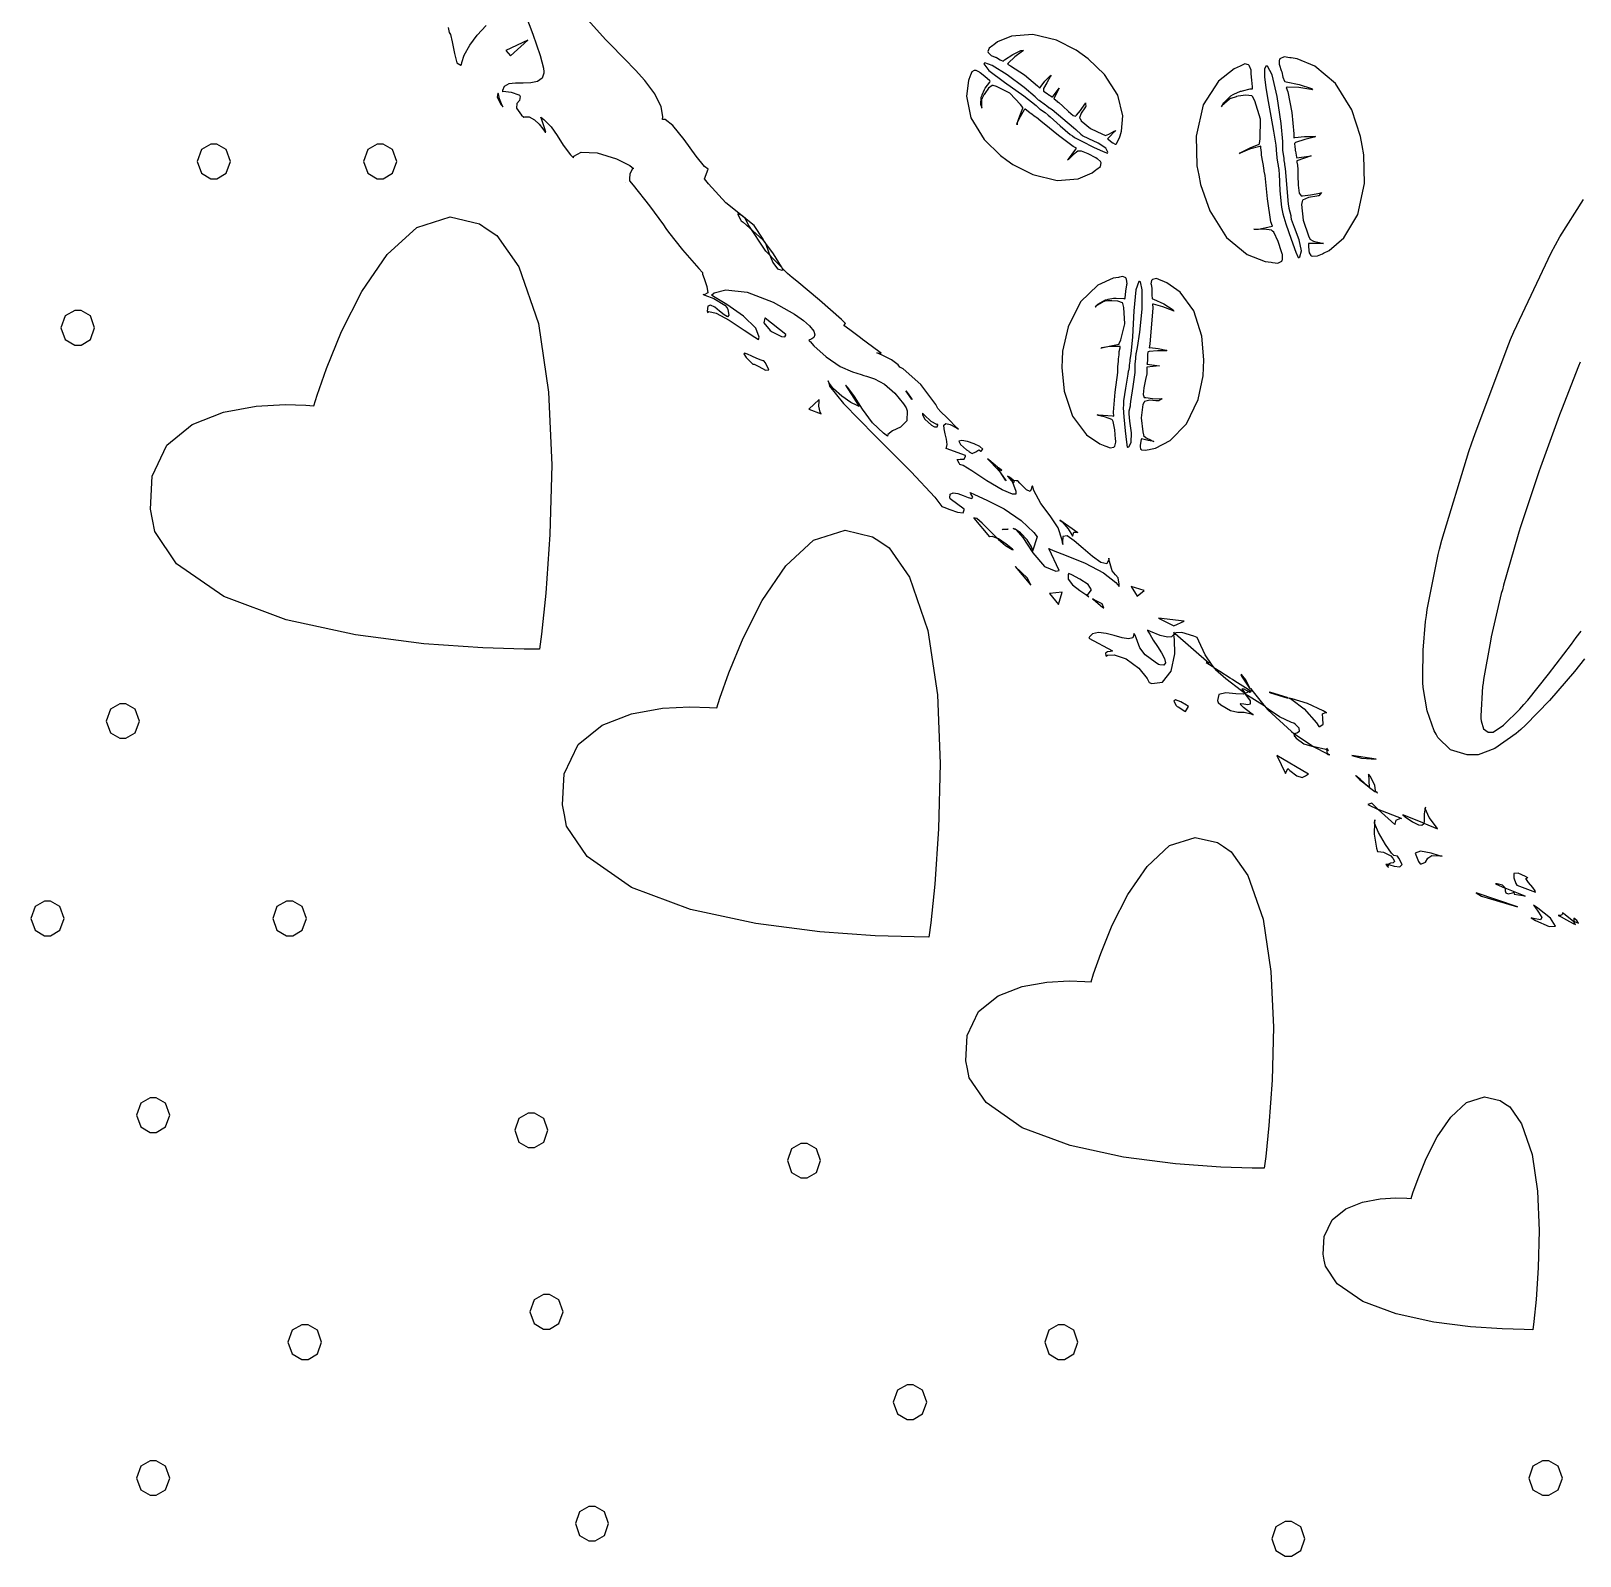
# Model space of a CAD drawing. Extents: x 85 to 277, y 22 to 328.
# Drawn here: x 96.8 to 176, y 127.9 to 205.8 of the extents above; entities that cross this region are included whole.
import ezdxf

# ---------------------------------------------------------------- set-up
doc = ezdxf.new("R2010")
doc.units = 0
doc.header["$MEASUREMENT"] = 0

msp = doc.modelspace()

# ---------------------------------------------------------------- linework, layer by layer
at = {"color": 32}
for points in [[(122.12, 206.682), (122.496, 205.687), (122.867, 204.588), (123.039, 203.951), (123.049, 203.765), (123.051, 203.684), (122.968, 203.436), (122.732, 203.263), (122.393, 203.196), (122.003, 203.188), (121.611, 203.186), (121.267, 203.145), (121.025, 203.013), (120.933, 202.81), (120.933, 202.741), (120.977, 202.769), (121.374, 202.719), (121.77, 202.583), (121.815, 202.565), (121.838, 202.507), (121.812, 202.291), (121.667, 202.134), (121.649, 201.91), (121.919, 201.542), (122.025, 201.436), (122.083, 201.464), (122.302, 201.458), (122.569, 201.312), (122.807, 201.081), (122.995, 200.841), (123.118, 200.677), (123.156, 200.667), (123.092, 200.895), (122.953, 201.301), (122.907, 201.436), (123.048, 201.327), (123.434, 200.943), (123.737, 200.502), (124.038, 200.008), (124.423, 199.508), (124.567, 199.355), (124.58, 199.445), (124.955, 199.66), (125.782, 199.62), (126.769, 199.315), (127.441, 198.978), (127.635, 198.826), (127.581, 198.808), (127.449, 198.548), (127.423, 198.281), (127.423, 198.191), (127.616, 197.962), (128.45, 196.908), (129.161, 195.942), (129.293, 195.756), (129.425, 195.571), (130.135, 194.655), (130.969, 193.703), (131.163, 193.499), (131.163, 193.421), (131.247, 193.189), (131.392, 192.789), (131.431, 192.462), (131.249, 192.36), (131.197, 192.37), (131.276, 192.336), (131.735, 192.168), (132.3, 191.823), (132.432, 191.699), (132.46, 191.609), (132.514, 191.327), (132.446, 191.234), (132.272, 191.331), (132.039, 191.524), (131.791, 191.724), (131.574, 191.838), (131.432, 191.779), (131.4, 191.532), (131.41, 191.452), (131.484, 191.5), (131.856, 191.417), (132.529, 191.057), (133.294, 190.551), (133.834, 190.188), (134.02, 190.077), (134.064, 190.19), (133.887, 190.653), (133.256, 191.272), (132.407, 191.859), (131.818, 192.217), (131.622, 192.334), (131.754, 192.461), (132.363, 192.619), (133.452, 192.49), (134.772, 191.983), (135.866, 191.372), (136.208, 191.135), (136.32, 191.05), (136.638, 190.767), (136.854, 190.497), (136.91, 190.308), (136.86, 190.183), (136.755, 190.105), (136.653, 190.053), (136.605, 190.016), (136.648, 189.978), (136.665, 189.971), (136.853, 189.76), (137.483, 189.181), (138.201, 188.698), (138.839, 188.419), (139.271, 188.284), (139.417, 188.243), (139.553, 188.204), (139.952, 188.068), (140.466, 187.798), (140.995, 187.335), (141.441, 186.781), (141.57, 186.583), (141.618, 186.429), (141.603, 185.912), (141.292, 185.597), (140.88, 185.414), (140.638, 185.219), (140.618, 185.138), (140.408, 185.284), (139.849, 185.819), (139.343, 186.509), (138.935, 187.168), (138.599, 187.621), (138.465, 187.748), (139.171, 186.655), (139.061, 186.695), (138.749, 186.859), (138.283, 187.176), (137.866, 187.559), (137.634, 187.851), (137.583, 187.96), (137.654, 187.687), (138.378, 186.804), (139.977, 185.16), (141.835, 183.312), (143.047, 182.011), (143.404, 181.54), (143.505, 181.504), (143.808, 181.384), (144.206, 181.245), (144.485, 181.218), (144.544, 181.362), (144.533, 181.398), (143.827, 181.927), (143.812, 181.984), (143.826, 182.168), (143.972, 182.241), (144.209, 182.2), (144.483, 182.101), (144.739, 182), (144.923, 181.953), (144.978, 182.017), (144.888, 182.193), (144.851, 182.246), (145.062, 182.15), (145.703, 181.868), (146.587, 181.42), (147.46, 180.822), (148.094, 180.216), (148.273, 179.987), (148.026, 179.247), (148.048, 179.287), (147.985, 179.484), (147.756, 179.842), (147.414, 180.195), (147.139, 180.382), (147.038, 180.41), (147.184, 180.367), (147.541, 179.955), (148.047, 179.177), (148.639, 178.477), (149.226, 178.227), (149.401, 178.259), (148.872, 179.388), (149.09, 179.29), (149.761, 179.03), (150.724, 178.643), (151.66, 178.143), (152.297, 177.647), (152.47, 177.447), (152.466, 177.559), (152.403, 177.892), (152.272, 178.038), (152.108, 178.252), (151.967, 178.732), (151.941, 178.894), (151.941, 178.824), (151.824, 178.612), (151.522, 178.682), (151.099, 178.985), (150.627, 179.393), (150.17, 179.783), (149.797, 180.031), (149.578, 180.012), (149.557, 179.699), (149.578, 179.6), (149.556, 179.816), (149.345, 180.451), (148.934, 181.06), (148.456, 181.689), (148.102, 182.361), (148.026, 182.598), (148, 182.561), (147.964, 182.419), (147.906, 182.298), (147.723, 182.39), (147.388, 182.728), (147.285, 182.845), (147.205, 182.845), (146.984, 182.871), (146.968, 182.879), (146.958, 182.889), (146.932, 182.936), (146.932, 182.951), (146.932, 182.933), (146.968, 182.893), (146.968, 182.879), (146.968, 182.879), (146.964, 182.846), (146.968, 182.845), (147.002, 182.775), (147.179, 182.324), (147.179, 182.174), (147.004, 182.174), (146.483, 182.382), (145.696, 182.855), (144.937, 183.366), (144.485, 183.64), (144.322, 183.691), (144.278, 183.745), (144.187, 183.938), (144.33, 183.961), (144.538, 183.965), (144.611, 184.11), (144.603, 184.15), (143.617, 184.503), (143.643, 184.547), (143.666, 184.715), (143.634, 184.981), (143.568, 185.259), (143.509, 185.513), (143.503, 185.703), (143.594, 185.789), (143.829, 185.73), (144.148, 185.557), (144.25, 185.491), (144.25, 185.491), (144.078, 185.651), (143.783, 185.95), (143.721, 186.02), (143.651, 186.082), (143.351, 186.378), (143.192, 186.549), (143.192, 186.549), (143.086, 186.753), (142.326, 187.767), (141.428, 188.569), (141.252, 188.666), (141.169, 188.777), (140.82, 189.034), (140.34, 189.283), (140.076, 189.4), (140.244, 189.382), (140.299, 189.371), (140.299, 189.371), (139.995, 189.592), (139.462, 189.989), (139.347, 190.077), (139.232, 190.165), (138.698, 190.562), (138.395, 190.783), (138.395, 190.783), (138.465, 190.889), (138.261, 191.101), (137.147, 192.083), (135.978, 193.05), (135.749, 193.252), (135.511, 193.456), (134.404, 194.584), (133.49, 195.96), (133.35, 196.285), (133.19, 196.401), (132.362, 197.066), (131.462, 198.033), (131.269, 198.297), (131.446, 198.79), (131.269, 198.928), (130.832, 199.456), (130.227, 200.299), (129.649, 201.023), (129.249, 201.33), (129.117, 201.33), (129.136, 201.483), (129.048, 201.962), (128.724, 202.632), (128.209, 203.32), (127.732, 203.845), (127.565, 204.012), (127.345, 204.25), (126.219, 205.397), (125.288, 206.437)], [(118.163, 206.026), (118.217, 205.776), (118.28, 205.671), (118.374, 205.293), (118.48, 204.695), (118.612, 204.224), (118.813, 204.1), (118.85, 204.118), (118.864, 204.242), (118.987, 204.605), (119.265, 205.124), (119.651, 205.641), (120.107, 206.128)]]:
    msp.add_lwpolyline(points, dxfattribs=at)
for points in [[(121.109, 204.858), (121.356, 204.575), (122.238, 205.387), (121.109, 204.858)], [(152.506, 200.484), (152.589, 200.722), (152.654, 201.502), (152.396, 202.566), (151.707, 203.63), (150.875, 204.428), (150.566, 204.647), (150.261, 204.862), (149.254, 205.375), (148.042, 205.675), (146.964, 205.585), (146.25, 205.289), (146.05, 205.14), (146.006, 205.106), (145.816, 204.973), (145.752, 204.798), (145.767, 204.752), (145.776, 204.735), (145.892, 204.621), (145.91, 204.611), (145.926, 204.603), (146.129, 204.515), (146.156, 204.505), (146.19, 204.488), (146.375, 204.365), (146.527, 204.312), (146.543, 204.329), (146.596, 204.365), (147.028, 204.647), (147.432, 204.858), (147.567, 204.858), (147.513, 204.823), (147.121, 204.532), (146.782, 204.206), (146.756, 204.152), (146.914, 204.074), (147.624, 203.603), (148.281, 203.042), (148.413, 202.917), (148.43, 202.962), (148.668, 203.28), (148.942, 203.562), (148.978, 203.589), (148.96, 203.545), (148.757, 203.2), (148.59, 202.909), (148.59, 202.811), (148.59, 202.767), (148.784, 202.653), (148.802, 202.635), (148.819, 202.619), (149.031, 202.476), (149.049, 202.458), (149.401, 202.917), (149.119, 202.388), (149.135, 202.38), (149.286, 202.257), (149.295, 202.248), (149.37, 202.195), (149.578, 202.009), (149.865, 201.732), (150.103, 201.529), (150.236, 201.493), (150.247, 201.506), (150.274, 201.542), (150.481, 201.79), (150.706, 202.107), (150.742, 202.178), (150.742, 202.125), (150.75, 201.983), (150.742, 201.965), (150.715, 201.913), (150.52, 201.652), (150.432, 201.41), (150.46, 201.366), (150.52, 201.261), (151.001, 200.864), (151.606, 200.572), (151.73, 200.518), (151.757, 200.51), (151.927, 200.568), (152.117, 200.678), (152.153, 200.695), (152.18, 200.704), (152.294, 200.767), (152.294, 200.767), (152.294, 200.767), (152.109, 200.582), (152.083, 200.554), (152.055, 200.528), (151.871, 200.342), (151.871, 200.342), (151.897, 200.316), (152.099, 200.141), (152.117, 200.131), (152.134, 200.123), (152.254, 200.061), (152.294, 200.061), (152.328, 200.079), (152.496, 200.431), (152.506, 200.484)], [(162.913, 194.487), (163.198, 194.63), (163.945, 195.278), (164.667, 196.471), (165.005, 198.049), (164.971, 199.514), (164.888, 199.989), (164.804, 200.455), (164.349, 201.816), (163.521, 203.17), (162.467, 204.053), (161.565, 204.425), (161.255, 204.471), (161.193, 204.48), (160.901, 204.523), (160.678, 204.421), (160.654, 204.365), (160.645, 204.338), (160.645, 204.136), (160.654, 204.118), (160.663, 204.1), (160.751, 203.835), (160.76, 203.799), (160.777, 203.755), (160.835, 203.483), (160.909, 203.28), (160.937, 203.27), (161.007, 203.254), (161.655, 203.113), (162.286, 202.901), (162.348, 202.847), (162.268, 202.857), (161.651, 202.955), (161.069, 202.981), (161.007, 202.953), (161.078, 202.742), (161.294, 201.679), (161.386, 200.598), (161.396, 200.378), (161.448, 200.396), (161.943, 200.454), (162.436, 200.458), (162.49, 200.448), (162.436, 200.422), (161.947, 200.299), (161.476, 200.139), (161.432, 200.095), (161.422, 200.087), (161.434, 199.946), (161.466, 199.794), (161.466, 199.742), (161.475, 199.708), (161.527, 199.391), (161.536, 199.355), (162.278, 199.46), (161.536, 199.213), (161.536, 199.143), (161.572, 198.985), (161.572, 198.931), (161.587, 198.816), (161.6, 198.466), (161.611, 197.962), (161.656, 197.563), (161.758, 197.412), (161.785, 197.415), (161.837, 197.425), (162.242, 197.463), (162.719, 197.557), (162.807, 197.592), (162.797, 197.583), (162.672, 197.415), (162.631, 197.415), (162.559, 197.397), (162.144, 197.341), (161.835, 197.195), (161.819, 197.133), (161.783, 196.984), (161.867, 196.18), (162.145, 195.377), (162.208, 195.227), (162.216, 195.2), (162.404, 195.109), (162.683, 195.034), (162.737, 195.016), (162.771, 195.007), (162.913, 194.98), (162.913, 194.98), (162.913, 194.98), (162.621, 194.98), (162.524, 194.98), (162.427, 194.98), (162.137, 194.98), (162.137, 194.98), (162.137, 194.875), (162.162, 194.584), (162.172, 194.557), (162.172, 194.505), (162.26, 194.363), (162.278, 194.345), (162.338, 194.328), (162.607, 194.35), (162.859, 194.461), (162.913, 194.487)], [(151.271, 198.754), (151.316, 198.79), (151.5, 198.923), (151.539, 199.102), (151.518, 199.143), (151.509, 199.171), (151.358, 199.311), (151.342, 199.319), (151.262, 199.355), (150.869, 199.567), (150.534, 199.708), (150.424, 199.708), (150.348, 199.708), (150.124, 199.532), (149.877, 199.285), (149.824, 199.249), (149.868, 199.293), (150.239, 199.805), (150.283, 199.849), (150.115, 199.937), (149.357, 200.498), (148.634, 201.109), (148.483, 201.224), (148.457, 201.242), (148.229, 201.42), (148.203, 201.436), (148.175, 201.454), (147.946, 201.631), (147.92, 201.648), (147.893, 201.666), (147.664, 201.843), (147.638, 201.859), (147.61, 201.825), (147.403, 201.454), (147.249, 201.15), (147.249, 201.047), (147.239, 201.091), (147.389, 201.516), (147.54, 201.903), (147.531, 201.929), (147.425, 202.089), (146.878, 202.667), (146.19, 203.015), (146.014, 203.06), (145.978, 203.069), (145.785, 202.923), (145.591, 202.654), (145.557, 202.601), (145.547, 202.584), (145.459, 202.406), (145.451, 202.388), (145.433, 202.354), (145.433, 201.939), (145.451, 201.895), (145.451, 201.895), (145.397, 202.085), (145.415, 202.468), (145.451, 202.565), (145.459, 202.592), (145.573, 202.857), (145.591, 202.883), (145.617, 202.919), (145.846, 203.236), (145.874, 203.27), (145.846, 203.298), (145.595, 203.514), (145.361, 203.713), (145.344, 203.729), (145.326, 203.747), (145.154, 203.835), (145.098, 203.835), (145.057, 203.835), (144.934, 203.761), (144.867, 203.597), (144.851, 203.553), (144.753, 203.314), (144.657, 202.519), (144.885, 201.415), (145.565, 200.305), (146.404, 199.476), (146.72, 199.249), (147.028, 199.03), (148.057, 198.504), (149.287, 198.196), (150.372, 198.291), (151.077, 198.6), (151.271, 198.754)], [(150.247, 200.801), (150.133, 200.889), (149.031, 201.816), (148.908, 201.895), (148.89, 201.905), (148.748, 202.019), (148.732, 202.035), (148.696, 202.063), (148.369, 202.292), (148.343, 202.318), (148.168, 202.486), (147.61, 202.953), (146.738, 203.611), (145.971, 204.09), (145.595, 204.228), (145.557, 204.188), (145.539, 204.167), (145.799, 203.835), (146.6, 203.236), (147.593, 202.531), (148.226, 202.046), (148.413, 201.859), (148.43, 201.843), (148.642, 201.693), (148.66, 201.683), (148.678, 201.675), (148.827, 201.552), (148.836, 201.542), (148.942, 201.464), (149.441, 201.001), (149.957, 200.556), (150.071, 200.484), (150.187, 200.41), (150.555, 200.207), (151.142, 199.911), (151.643, 199.68), (151.861, 199.594), (151.871, 199.602), (151.889, 199.65), (151.775, 199.861), (151.394, 200.105), (150.908, 200.337), (150.591, 200.491), (150.496, 200.554), (150.486, 200.582), (150.274, 200.784), (150.247, 200.801)], [(160.231, 194.028), (160.292, 194.02), (160.566, 193.976), (160.773, 194.08), (160.796, 194.134), (160.805, 194.161), (160.805, 194.425), (160.796, 194.451), (160.752, 194.549), (160.588, 195.088), (160.372, 195.555), (160.302, 195.615), (160.257, 195.659), (159.879, 195.709), (159.428, 195.705), (159.349, 195.721), (159.586, 195.721), (160.222, 195.854), (160.302, 195.862), (160.222, 196.092), (160.037, 197.274), (159.923, 198.456), (159.879, 198.684), (159.869, 198.72), (159.816, 199.073), (159.808, 199.107), (159.799, 199.143), (159.746, 199.497), (159.738, 199.532), (159.738, 199.638), (159.702, 199.876), (159.702, 199.955), (159.649, 199.946), (159.129, 199.8), (158.644, 199.602), (158.61, 199.566), (158.644, 199.62), (159.159, 199.871), (159.622, 200.069), (159.632, 200.095), (159.676, 200.334), (159.693, 201.336), (159.393, 202.283), (159.279, 202.494), (159.252, 202.53), (158.939, 202.575), (158.538, 202.512), (158.467, 202.494), (158.44, 202.486), (158.177, 202.398), (158.151, 202.388), (158.107, 202.362), (157.718, 202.019), (157.692, 201.965), (157.692, 201.965), (157.818, 202.178), (158.175, 202.53), (158.291, 202.601), (158.317, 202.619), (158.67, 202.769), (158.714, 202.777), (158.767, 202.787), (159.151, 202.883), (159.279, 202.883), (159.279, 202.998), (159.243, 203.338), (159.209, 203.659), (159.209, 203.765), (159.209, 203.845), (159.119, 204.056), (159.103, 204.082), (159.071, 204.122), (158.887, 204.17), (158.688, 204.074), (158.644, 204.046), (158.341, 203.918), (157.539, 203.285), (156.764, 202.081), (156.4, 200.466), (156.438, 198.961), (156.527, 198.473), (156.617, 198.007), (157.091, 196.649), (157.942, 195.298), (159.012, 194.426), (159.919, 194.068), (160.231, 194.028)], [(161.149, 196.814), (161.122, 196.99), (160.971, 198.818), (160.937, 199.003), (160.937, 199.073), (160.903, 199.231), (160.903, 199.283), (160.893, 199.337), (160.831, 199.748), (160.831, 199.885), (160.823, 200.194), (160.739, 201.12), (160.54, 202.494), (160.275, 203.605), (160.045, 204.052), (159.985, 204.046), (159.956, 204.045), (159.884, 203.896), (159.883, 203.509), (159.956, 202.94), (160.077, 202.248), (160.219, 201.49), (160.355, 200.723), (160.463, 200.004), (160.51, 199.544), (160.514, 199.39), (160.522, 199.355), (160.575, 199.038), (160.584, 199.003), (160.584, 198.932), (160.62, 198.774), (160.62, 198.72), (160.646, 198.544), (160.681, 197.684), (160.752, 196.842), (160.796, 196.674), (160.828, 196.5), (160.977, 195.986), (161.246, 195.197), (161.499, 194.546), (161.607, 194.274), (161.642, 194.274), (161.703, 194.303), (161.79, 194.605), (161.659, 195.17), (161.423, 195.808), (161.279, 196.217), (161.255, 196.357), (161.246, 196.392), (161.157, 196.77), (161.149, 196.814)], [(120.967, 201.965), (120.923, 202.045), (120.79, 202.384), (120.729, 202.636), (120.72, 202.671), (120.693, 202.654), (120.671, 202.464), (120.879, 202.08), (120.967, 201.965)], [(127.212, 198.121), (127.212, 198.121), (127.212, 198.121), (127.212, 198.121), (127.212, 198.121), (127.212, 198.121), (127.212, 198.121)], [(132.961, 196.497), (132.97, 196.471), (133.12, 196.18), (133.138, 196.144), (133.234, 196.066), (134.24, 195.166), (134.338, 195.05), (134.267, 195.2), (133.808, 195.907), (133.138, 196.437), (132.961, 196.497)], [(122.837, 174.236), (122.837, 174.236), (122.039, 174.24), (119.928, 174.307), (116.918, 174.522), (113.43, 174.974), (109.882, 175.748), (106.689, 176.93), (104.271, 178.609), (103.16, 180.268), (103.047, 180.869), (102.945, 181.408), (103.026, 183.094), (103.785, 184.681), (105.084, 185.735), (106.684, 186.359), (108.344, 186.662), (109.827, 186.747), (110.892, 186.723), (111.301, 186.69), (111.301, 186.69), (111.301, 186.69), (111.465, 187.223), (111.945, 188.598), (112.717, 190.478), (113.757, 192.528), (115.044, 194.415), (116.555, 195.799), (118.266, 196.347), (119.759, 195.989), (120.157, 195.721), (120.657, 195.387), (121.77, 193.796), (122.776, 190.891), (123.299, 187.388), (123.454, 183.669), (123.365, 180.114), (123.151, 177.103), (122.935, 175.016), (122.837, 174.236), (122.837, 174.236)], [(135.29, 193.639), (135.202, 193.799), (134.787, 194.456), (134.408, 194.99), (134.338, 195.086), (134.395, 194.941), (134.556, 194.499), (134.76, 194.006), (134.991, 193.693), (135.225, 193.62), (135.29, 193.639)], [(151.73, 184.643), (151.783, 184.627), (152.003, 184.535), (152.193, 184.572), (152.224, 184.609), (152.24, 184.627), (152.294, 184.825), (152.294, 184.892), (152.276, 184.98), (152.244, 185.461), (152.162, 185.888), (152.117, 185.95), (152.082, 185.994), (151.769, 186.104), (151.402, 186.196), (151.342, 186.231), (151.412, 186.223), (152.117, 186.17), (152.188, 186.16), (152.17, 186.364), (152.254, 187.379), (152.39, 188.393), (152.4, 188.596), (152.4, 188.693), (152.426, 188.948), (152.436, 188.983), (152.436, 189.081), (152.47, 189.3), (152.47, 189.371), (152.47, 189.46), (152.506, 189.658), (152.506, 189.724), (152.378, 189.724), (151.997, 189.712), (151.553, 189.646), (151.518, 189.618), (151.553, 189.654), (152.033, 189.755), (152.461, 189.839), (152.47, 189.865), (152.549, 190.051), (152.757, 190.876), (152.699, 191.718), (152.647, 191.911), (152.637, 191.947), (152.39, 192.035), (152.08, 192.052), (151.977, 192.052), (151.905, 192.052), (151.721, 192.027), (151.694, 192.017), (151.65, 192.009), (151.262, 191.779), (151.235, 191.735), (151.235, 191.735), (151.38, 191.89), (151.755, 192.097), (151.871, 192.123), (151.897, 192.133), (152.169, 192.194), (152.26, 192.194), (152.304, 192.185), (152.709, 192.168), (152.753, 192.158), (152.761, 192.194), (152.805, 192.542), (152.849, 192.873), (152.859, 192.899), (152.867, 192.927), (152.84, 193.164), (152.823, 193.182), (152.798, 193.222), (152.655, 193.296), (152.48, 193.262), (152.436, 193.252), (152.159, 193.208), (151.368, 192.845), (150.486, 192.001), (149.855, 190.731), (149.571, 189.476), (149.542, 189.053), (149.524, 188.652), (149.645, 187.436), (150.079, 186.148), (150.792, 185.21), (151.477, 184.734), (151.73, 184.643)], [(153.035, 186.76), (153.052, 186.91), (153.184, 187.67), (153.282, 188.39), (153.282, 188.63), (153.282, 188.692), (153.282, 188.831), (153.282, 188.877), (153.29, 188.921), (153.334, 189.362), (153.352, 189.406), (153.406, 189.666), (153.522, 190.456), (153.633, 191.634), (153.64, 192.607), (153.551, 193.027), (153.494, 193.04), (153.469, 193.045), (153.307, 192.621), (153.22, 191.536), (153.145, 190.208), (153.063, 189.335), (152.999, 189.053), (152.999, 188.965), (152.965, 188.766), (152.965, 188.7), (152.965, 188.64), (152.937, 188.472), (152.929, 188.454), (152.911, 188.305), (152.779, 187.59), (152.683, 186.942), (152.683, 186.726), (152.674, 186.575), (152.695, 186.122), (152.761, 185.412), (152.84, 184.821), (152.879, 184.573), (152.893, 184.573), (152.949, 184.583), (153.084, 184.81), (153.088, 185.306), (153.013, 185.893), (152.965, 186.279), (152.965, 186.407), (152.981, 186.425), (153.035, 186.677), (153.035, 186.76)], [(154.058, 184.467), (154.322, 184.526), (155.072, 184.915), (155.906, 185.769), (156.493, 187.012), (156.749, 188.224), (156.774, 188.63), (156.797, 189.032), (156.691, 190.248), (156.271, 191.542), (155.572, 192.491), (154.904, 192.979), (154.657, 193.076), (154.603, 193.094), (154.366, 193.186), (154.16, 193.151), (154.128, 193.11), (154.118, 193.094), (154.084, 192.917), (154.094, 192.899), (154.094, 192.899), (154.128, 192.688), (154.128, 192.617), (154.136, 192.582), (154.132, 192.348), (154.146, 192.168), (154.164, 192.158), (154.225, 192.132), (154.737, 191.895), (155.214, 191.584), (155.258, 191.522), (155.186, 191.55), (154.697, 191.753), (154.225, 191.885), (154.164, 191.875), (154.18, 191.691), (154.022, 189.84), (153.988, 189.654), (154.032, 189.664), (154.459, 189.622), (154.869, 189.53), (154.905, 189.512), (154.861, 189.504), (154.428, 189.504), (153.996, 189.469), (153.952, 189.442), (153.934, 189.434), (153.907, 189.309), (153.917, 189.171), (153.917, 189.125), (153.917, 189.046), (153.89, 188.834), (153.881, 188.806), (154.517, 188.736), (153.881, 188.666), (153.881, 188.605), (153.881, 188.466), (153.881, 188.419), (153.873, 188.321), (153.815, 188.028), (153.723, 187.608), (153.683, 187.269), (153.746, 187.117), (153.775, 187.113), (153.819, 187.105), (154.162, 187.052), (154.577, 187.034), (154.657, 187.042), (154.639, 187.034), (154.495, 186.936), (154.446, 186.936), (154.342, 186.936), (154.027, 186.968), (153.757, 186.91), (153.741, 186.866), (153.679, 186.752), (153.591, 186.078), (153.677, 185.35), (153.705, 185.208), (153.705, 185.17), (153.846, 185.054), (154.058, 184.944), (154.094, 184.926), (154.12, 184.918), (154.234, 184.856), (154.234, 184.856), (154.234, 184.856), (153.961, 184.918), (153.917, 184.926), (153.881, 184.936), (153.599, 184.996), (153.599, 184.996), (153.589, 184.962), (153.537, 184.671), (153.529, 184.643), (153.529, 184.599), (153.555, 184.477), (153.565, 184.467), (153.599, 184.441), (153.784, 184.416), (154.004, 184.459), (154.058, 184.467)], [(135.431, 190.324), (134.372, 191.17), (134.345, 191.167), (134.297, 190.924), (134.619, 190.544), (134.725, 190.464), (134.787, 190.438), (134.969, 190.344), (135.196, 190.235), (135.365, 190.208), (135.431, 190.295), (135.431, 190.324)], [(134.302, 188.983), (134.268, 188.979), (134.156, 189.016), (133.936, 189.11), (133.689, 189.229), (133.464, 189.333), (133.309, 189.381), (133.27, 189.335), (133.397, 189.158), (133.651, 188.892), (133.739, 188.806), (133.812, 188.806), (134.035, 188.691), (134.39, 188.511), (134.561, 188.524), (134.378, 188.878), (134.302, 188.983)], [(137.231, 186.267), (137.186, 186.355), (137.111, 186.665), (137.124, 186.922), (137.124, 187.008), (136.595, 186.513), (137.231, 186.267)], [(141.887, 187.008), (141.853, 187.008), (141.793, 187.103), (141.614, 187.386), (141.564, 187.457), (141.668, 187.306), (141.83, 187.081), (141.887, 187.008)], [(142.981, 185.631), (143.018, 185.618), (143.152, 185.619), (143.192, 185.709), (143.192, 185.738), (143.148, 185.729), (142.857, 185.888), (142.495, 186.224), (142.416, 186.303), (142.416, 186.23), (142.526, 186.008), (142.865, 185.703), (142.981, 185.631)], [(144.779, 184.362), (144.797, 184.325), (144.942, 184.253), (145.132, 184.336), (145.295, 184.433), (145.378, 184.383), (145.38, 184.362), (145.411, 184.37), (145.486, 184.462), (145.346, 184.6), (145.054, 184.747), (144.709, 184.865), (144.411, 184.92), (144.259, 184.879), (144.348, 184.704), (144.666, 184.441), (144.779, 184.362)], [(145.733, 183.974), (145.785, 183.93), (146.252, 183.428), (146.297, 183.374), (146.287, 183.402), (146.262, 183.515), (146.262, 183.515), (146.235, 183.542), (145.794, 183.921), (145.733, 183.974)], [(146.262, 183.515), (146.309, 183.48), (146.455, 183.381), (146.459, 183.396), (146.366, 183.471), (146.287, 183.515), (146.262, 183.515)], [(146.685, 182.845), (146.658, 182.889), (146.341, 183.356), (146.297, 183.408), (146.313, 183.382), (146.631, 182.917), (146.685, 182.845)], [(146.756, 183.092), (146.782, 183.057), (147.02, 182.766), (147.038, 182.739), (147.059, 182.745), (147.107, 182.837), (146.848, 183.038), (146.756, 183.092)], [(145.028, 180.939), (145.838, 179.987), (145.846, 180.005), (145.978, 180.019), (146.182, 179.944), (146.226, 179.917), (146.12, 180.016), (145.814, 180.324), (145.453, 180.692), (145.179, 180.929), (145.036, 180.954), (145.028, 180.939)], [(150.354, 180.199), (149.437, 180.835), (149.542, 180.756), (149.859, 180.402), (150.035, 180.085), (150.071, 180.023), (150.089, 180.05), (150.145, 180.231), (150.319, 180.228), (150.354, 180.199)], [(142.735, 159.526), (142.735, 159.526), (141.984, 159.529), (139.996, 159.589), (137.166, 159.79), (133.883, 160.215), (130.543, 160.943), (127.539, 162.056), (125.262, 163.639), (124.215, 165.203), (124.108, 165.77), (124.011, 166.278), (124.087, 167.87), (124.803, 169.364), (126.031, 170.353), (127.542, 170.939), (129.11, 171.22), (130.511, 171.297), (131.517, 171.269), (131.903, 171.238), (131.903, 171.238), (131.903, 171.238), (132.057, 171.739), (132.509, 173.033), (133.234, 174.803), (134.214, 176.734), (135.424, 178.508), (136.843, 179.81), (138.453, 180.327), (139.855, 179.991), (140.229, 179.74), (140.699, 179.426), (141.744, 177.931), (142.689, 175.198), (143.176, 171.903), (143.32, 168.403), (143.233, 165.057), (143.032, 162.224), (142.827, 160.26), (142.735, 159.526), (142.735, 159.526)], [(146.226, 179.917), (146.297, 179.846), (146.658, 179.538), (146.984, 179.335), (147.038, 179.317), (147.002, 179.353), (146.684, 179.618), (146.297, 179.882), (146.226, 179.917)], [(146.792, 180.376), (146.764, 180.385), (146.499, 180.358), (146.473, 180.34), (146.499, 180.358), (146.764, 180.385), (146.792, 180.376)], [(147.954, 177.517), (147.778, 177.87), (147.144, 178.47), (147.954, 177.517)], [(149.895, 178.117), (149.859, 178.058), (149.86, 177.817), (150.075, 177.531), (150.455, 177.24), (150.804, 177.001), (150.919, 176.918), (150.909, 176.928), (150.821, 177.016), (150.813, 177.024), (150.884, 177.06), (151.045, 177.275), (150.883, 177.545), (150.454, 177.828), (150.035, 178.048), (149.895, 178.117)], [(153.388, 176.954), (153.741, 177.235), (153.07, 177.447), (153.388, 176.954)], [(149.365, 176.529), (149.542, 177.165), (148.908, 177.094), (149.365, 176.529)], [(151.095, 176.812), (151.147, 176.778), (151.614, 176.397), (151.658, 176.353), (151.67, 176.361), (151.588, 176.557), (151.183, 176.76), (151.095, 176.812)], [(155.258, 175.437), (155.787, 175.683), (154.481, 175.824), (155.258, 175.437)], [(151.801, 173.883), (151.871, 173.942), (152.215, 173.953), (152.827, 173.743), (153.472, 173.27), (153.894, 172.743), (153.988, 172.544), (154.132, 172.484), (154.676, 172.552), (155.112, 173.113), (155.302, 173.998), (155.297, 174.738), (155.258, 174.978), (155.23, 174.952), (155.137, 174.883), (154.93, 174.851), (154.553, 174.943), (154.071, 175.147), (153.917, 175.224), (153.934, 175.168), (154.022, 175.004), (154.202, 174.712), (154.418, 174.383), (154.621, 174.052), (154.773, 173.76), (154.828, 173.539), (154.745, 173.427), (154.543, 173.441), (154.481, 173.46), (154.3, 173.574), (153.79, 173.958), (153.515, 174.308), (153.405, 174.632), (153.272, 174.953), (153.212, 175.048), (153.217, 174.997), (153.155, 174.832), (152.937, 174.777), (152.607, 174.832), (152.21, 174.939), (151.795, 175.044), (151.41, 175.093), (151.102, 175.031), (150.939, 174.868), (150.919, 174.801), (152.117, 174.166), (152.112, 174.149), (152.023, 174.122), (151.865, 174.105), (151.755, 174.048), (151.777, 173.918), (151.801, 173.883)], [(155.258, 175.118), (155.258, 175.118), (155.258, 175.014), (155.258, 174.978), (155.266, 174.987), (155.312, 175.014), (155.328, 175.014), (155.258, 175.118)], [(156.916, 173.567), (157.303, 173.32), (157.215, 173.418), (156.866, 173.947), (156.536, 174.653), (156.457, 174.837), (156.271, 174.917), (155.667, 175.102), (155.363, 175.076), (155.328, 175.048), (157.056, 173.531), (156.916, 173.567)], [(158.926, 171.979), (158.806, 171.952), (158.422, 171.968), (157.916, 172.015), (157.561, 171.931), (157.492, 171.614), (157.515, 171.52), (157.663, 171.406), (158.148, 171.114), (158.534, 171.019), (158.859, 171.015), (159.208, 170.933), (159.315, 170.885), (159.19, 170.976), (158.824, 171.256), (158.642, 171.428), (158.68, 171.469), (158.842, 171.442), (159.039, 171.412), (159.18, 171.442), (159.173, 171.597), (158.994, 171.863), (158.926, 171.943), (159.023, 171.891), (159.869, 171.363), (159.949, 171.31), (159.879, 171.38), (159.261, 172.147), (159.209, 172.226), (159.209, 172.209), (159.234, 172.165), (159.243, 172.156), (159.247, 172.143), (159.209, 172.085), (159.209, 172.085), (159.209, 172.085), (159.173, 172.111), (159.173, 172.12), (159.145, 172.093), (158.943, 171.989), (158.926, 171.979), (158.878, 172.036), (158.75, 172.213), (158.794, 172.24), (158.955, 172.153), (159.092, 172.073), (159.139, 172.049), (159.155, 172.049), (159.195, 172.085), (159.209, 172.085), (159.209, 172.085), (158.917, 172.267), (158.379, 172.606), (158.257, 172.685), (158.141, 172.765), (157.608, 173.104), (157.303, 173.284), (157.303, 173.284), (157.382, 173.206), (157.916, 172.738), (158.714, 172.129), (158.926, 171.979)], [(158.68, 172.931), (158.714, 172.871), (159.129, 172.253), (159.173, 172.192), (159.145, 172.262), (158.939, 172.68), (158.714, 172.941), (158.68, 172.931)], [(160.125, 172.049), (160.196, 172.015), (161.025, 171.76), (161.113, 171.733), (161.042, 171.768), (160.222, 172.033), (160.125, 172.049)], [(155.435, 171.31), (155.479, 171.301), (155.822, 171.071), (155.858, 171.061), (155.998, 171.31), (155.908, 171.376), (155.622, 171.548), (155.345, 171.654), (155.254, 171.588), (155.381, 171.371), (155.435, 171.31)], [(161.396, 170.462), (161.264, 170.498), (160.659, 170.79), (160.072, 171.185), (159.949, 171.274), (160.063, 171.151), (161.272, 170.031), (161.396, 169.933), (161.434, 169.941), (161.549, 169.972), (161.673, 170.053), (161.658, 170.207), (161.467, 170.408), (161.396, 170.462)], [(162.667, 170.285), (162.722, 170.285), (162.889, 170.416), (162.872, 170.692), (162.848, 170.942), (163.008, 171.003), (163.054, 170.991), (162.894, 171.097), (162.088, 171.468), (161.298, 171.698), (161.149, 171.733), (161.282, 171.672), (161.919, 171.195), (162.542, 170.472), (162.667, 170.285)], [(161.432, 169.792), (161.51, 169.696), (161.907, 169.409), (162.304, 169.281), (162.384, 169.263), (162.304, 169.307), (161.484, 169.872), (161.396, 169.933), (161.389, 169.93), (161.41, 169.803), (161.432, 169.792)], [(162.137, 167.852), (160.514, 168.804), (160.973, 167.886), (161.079, 168.135), (161.188, 168.035), (161.55, 167.768), (161.819, 167.689), (161.98, 167.762), (162.094, 167.841), (162.137, 167.852)], [(163.09, 169.087), (163.027, 169.114), (162.436, 169.255), (162.384, 169.263), (162.445, 169.229), (163.07, 168.902), (163.124, 168.874), (163.114, 168.892), (163.09, 169.038), (163.09, 169.087)], [(163.09, 169.087), (163.106, 169.087), (163.15, 169.061), (163.16, 169.051), (163.146, 169.084), (163.084, 169.175), (163.082, 169.107), (163.09, 169.087)], [(163.23, 168.84), (163.202, 168.84), (163.143, 168.874), (163.124, 168.874), (163.132, 168.858), (163.227, 168.835), (163.23, 168.84)], [(164.853, 168.664), (165.593, 168.628), (164.358, 168.804), (164.853, 168.664)], [(165.24, 167.181), (165.152, 167.261), (164.794, 167.575), (164.561, 167.764), (164.535, 167.782), (164.553, 167.764), (164.755, 167.587), (165.135, 167.269), (165.24, 167.181)], [(165.559, 166.934), (165.559, 167.019), (165.527, 167.275), (165.302, 167.738), (165.206, 167.852), (165.24, 167.181), (165.267, 167.173), (165.531, 166.962), (165.559, 166.934)], [(165.17, 166.299), (165.699, 166.052), (165.383, 166.371), (165.17, 166.299)], [(165.665, 166.9), (165.655, 166.909), (165.593, 166.955), (165.593, 166.97), (165.593, 166.953), (165.655, 166.896), (165.665, 166.9)], [(165.665, 163.901), (165.709, 163.893), (165.972, 163.861), (166.343, 163.671), (166.441, 163.583), (166.471, 163.54), (166.536, 163.39), (166.467, 163.328), (166.33, 163.306), (166.238, 163.255), (166.229, 163.23), (166.302, 163.215), (166.523, 163.153), (166.816, 163.111), (166.927, 163.236), (166.761, 163.559), (166.688, 163.653), (166.511, 163.689), (166.391, 163.823), (166.078, 164.264), (165.725, 164.871), (165.518, 165.347), (165.523, 165.523), (165.523, 165.523), (165.513, 165.401), (165.501, 164.793), (165.611, 164.078), (165.665, 163.901)], [(165.699, 166.052), (166.547, 165.276), (166.563, 165.304), (166.617, 165.503), (166.836, 165.607), (166.9, 165.593), (165.699, 166.052)], [(168.028, 165.347), (166.97, 165.77), (167.086, 165.676), (167.452, 165.412), (167.764, 165.255), (167.942, 165.25), (168.017, 165.319), (168.028, 165.347)], [(168.135, 166.158), (168.099, 166.132), (168.055, 165.806), (168.045, 165.409), (168.028, 165.347), (168.734, 165.064), (168.68, 165.144), (168.313, 165.639), (168.107, 166.098), (168.135, 166.158)], [(159.879, 147.708), (159.879, 147.708), (159.268, 147.711), (157.652, 147.763), (155.347, 147.93), (152.677, 148.277), (149.958, 148.871), (147.511, 149.777), (145.655, 151.062), (144.799, 152.33), (144.709, 152.789), (144.632, 153.203), (144.697, 154.5), (145.278, 155.715), (146.273, 156.52), (147.496, 156.996), (148.765, 157.223), (149.899, 157.284), (150.712, 157.259), (151.025, 157.233), (151.025, 157.233), (151.025, 157.233), (151.15, 157.641), (151.517, 158.691), (152.106, 160.128), (152.902, 161.696), (153.887, 163.139), (155.042, 164.199), (156.351, 164.621), (157.492, 164.352), (157.798, 164.148), (158.182, 163.891), (159.041, 162.672), (159.818, 160.448), (160.223, 157.769), (160.346, 154.923), (160.28, 152.203), (160.118, 149.9), (159.953, 148.305), (159.879, 147.708), (159.879, 147.708)], [(168.981, 163.653), (168.836, 163.685), (168.407, 163.807), (167.86, 163.923), (167.592, 163.807), (167.764, 163.384), (167.852, 163.266), (167.919, 163.266), (168.122, 163.362), (168.243, 163.552), (168.451, 163.698), (168.852, 163.685), (168.981, 163.653)], [(166.229, 163.09), (166.219, 163.108), (166.229, 163.2), (166.229, 163.23), (166.197, 163.238), (166.096, 163.24), (166.19, 163.121), (166.229, 163.09)], [(172.791, 162.172), (173.743, 161.819), (173.726, 161.885), (173.603, 162.064), (173.389, 162.322), (173.255, 162.515), (173.332, 162.565), (173.354, 162.56), (173.235, 162.628), (172.854, 162.793), (172.635, 162.777), (172.635, 162.555), (172.747, 162.265), (172.791, 162.172)], [(170.991, 161.608), (172.825, 161.079), (170.708, 161.785), (170.991, 161.608)], [(171.697, 162.242), (172.192, 162.031), (172.182, 162.059), (172.062, 162.177), (171.788, 162.242), (171.697, 162.242)], [(173.214, 161.608), (172.192, 162.031), (172.197, 161.998), (172.197, 161.895), (172.222, 161.78), (172.344, 161.739), (172.576, 161.793), (172.649, 161.819), (172.638, 161.814), (172.653, 161.714), (173.09, 161.644), (173.214, 161.608)], [(173.637, 161.149), (173.702, 161.064), (173.903, 160.807), (174.074, 160.528), (173.998, 160.401), (173.643, 160.473), (173.531, 160.514), (173.746, 160.38), (174.44, 160.058), (174.774, 160.091), (174.512, 160.494), (173.867, 161.006), (173.637, 161.149)], [(175.118, 160.76), (175.118, 160.736), (175.085, 160.659), (175.014, 160.623), (174.939, 160.624), (174.898, 160.634), (174.926, 160.621), (175.059, 160.558), (175.335, 160.415), (175.676, 160.226), (175.79, 160.161), (175.78, 160.179), (175.719, 160.272), (175.719, 160.302), (175.683, 160.329), (175.189, 160.708), (175.118, 160.76)], [(175.719, 160.338), (175.767, 160.303), (175.937, 160.228), (175.85, 160.365), (175.699, 160.486), (175.703, 160.369), (175.719, 160.338)], [(173.603, 139.453), (173.603, 139.453), (173.173, 139.455), (172.036, 139.489), (170.416, 139.605), (168.54, 139.846), (166.628, 140.261), (164.91, 140.898), (163.608, 141.8), (163.008, 142.693), (162.947, 143.015), (162.892, 143.306), (162.935, 144.214), (163.344, 145.07), (164.043, 145.638), (164.906, 145.976), (165.8, 146.14), (166.598, 146.187), (167.173, 146.174), (167.393, 146.156), (167.393, 146.156), (167.393, 146.156), (167.481, 146.444), (167.74, 147.186), (168.155, 148.2), (168.716, 149.305), (169.408, 150.322), (170.221, 151.068), (171.14, 151.362), (171.942, 151.17), (172.156, 151.025), (172.426, 150.843), (173.028, 149.982), (173.572, 148.413), (173.853, 146.527), (173.937, 144.525), (173.888, 142.613), (173.772, 140.994), (173.655, 139.874), (173.603, 139.453), (173.603, 139.453)]]:
    msp.add_lwpolyline(points, close=True, dxfattribs=at)
at = {"color": 7}
for points in [[(106.186, 198.297), (106.345, 198.297), (106.82, 198.573), (107.032, 199.179), (106.82, 199.785), (106.345, 200.061), (106.186, 200.061), (106.026, 200.061), (105.551, 199.785), (105.339, 199.179), (105.551, 198.573), (106.026, 198.297), (106.186, 198.297)], [(114.689, 198.297), (114.847, 198.297), (115.322, 198.573), (115.535, 199.179), (115.322, 199.785), (114.847, 200.061), (114.689, 200.061), (114.529, 200.061), (114.052, 199.785), (113.841, 199.179), (114.052, 198.573), (114.529, 198.297), (114.689, 198.297)], [(99.2367, 189.794), (99.3951, 189.794), (99.8707, 190.07), (100.083, 190.676), (99.8707, 191.283), (99.3951, 191.558), (99.2367, 191.558), (99.0727, 191.558), (98.5806, 191.283), (98.3629, 190.676), (98.5806, 190.07), (99.0727, 189.794), (99.2367, 189.794)], [(101.53, 169.686), (101.688, 169.686), (102.164, 169.962), (102.376, 170.568), (102.164, 171.174), (101.688, 171.45), (101.53, 171.45), (101.37, 171.45), (100.894, 171.174), (100.682, 170.568), (100.894, 169.962), (101.37, 169.686), (101.53, 169.686)], [(97.6835, 159.596), (97.8422, 159.596), (98.3188, 159.872), (98.5312, 160.478), (98.3188, 161.084), (97.8422, 161.36), (97.6835, 161.36), (97.5237, 161.36), (97.0485, 161.084), (96.8361, 160.478), (97.0485, 159.872), (97.5237, 159.596), (97.6835, 159.596)], [(110.067, 159.596), (110.225, 159.596), (110.701, 159.872), (110.913, 160.478), (110.701, 161.084), (110.225, 161.36), (110.067, 161.36), (109.903, 161.36), (109.411, 161.084), (109.193, 160.478), (109.411, 159.872), (109.903, 159.596), (110.067, 159.596)], [(103.081, 149.542), (103.24, 149.542), (103.715, 149.818), (103.928, 150.424), (103.715, 151.03), (103.24, 151.306), (103.081, 151.306), (102.922, 151.306), (102.446, 151.03), (102.234, 150.424), (102.446, 149.818), (102.922, 149.542), (103.081, 149.542)], [(122.414, 148.766), (122.572, 148.766), (123.048, 149.042), (123.26, 149.648), (123.048, 150.254), (122.572, 150.53), (122.414, 150.53), (122.254, 150.53), (121.779, 150.254), (121.567, 149.648), (121.779, 149.042), (122.254, 148.766), (122.414, 148.766)], [(136.349, 147.215), (136.507, 147.215), (136.983, 147.49), (137.195, 148.096), (136.983, 148.703), (136.507, 148.978), (136.349, 148.978), (136.189, 148.978), (135.713, 148.703), (135.501, 148.096), (135.713, 147.49), (136.189, 147.215), (136.349, 147.215)], [(123.19, 139.488), (123.348, 139.488), (123.824, 139.763), (124.036, 140.37), (123.824, 140.976), (123.348, 141.252), (123.19, 141.252), (123.03, 141.252), (122.554, 140.976), (122.342, 140.37), (122.554, 139.763), (123.03, 139.488), (123.19, 139.488)], [(110.842, 137.936), (111.001, 137.936), (111.476, 138.212), (111.689, 138.818), (111.476, 139.424), (111.001, 139.7), (110.842, 139.7), (110.678, 139.7), (110.187, 139.424), (109.969, 138.818), (110.187, 138.212), (110.678, 137.936), (110.842, 137.936)], [(149.508, 137.936), (149.666, 137.936), (150.142, 138.212), (150.354, 138.818), (150.142, 139.424), (149.666, 139.7), (149.508, 139.7), (149.348, 139.7), (148.872, 139.424), (148.66, 138.818), (148.872, 138.212), (149.348, 137.936), (149.508, 137.936)], [(141.781, 134.867), (141.939, 134.867), (142.416, 135.143), (142.628, 135.749), (142.416, 136.356), (141.939, 136.631), (141.781, 136.631), (141.617, 136.631), (141.126, 136.356), (140.909, 135.749), (141.126, 135.143), (141.617, 134.867), (141.781, 134.867)], [(103.081, 130.987), (103.24, 130.987), (103.715, 131.262), (103.928, 131.869), (103.715, 132.475), (103.24, 132.751), (103.081, 132.751), (102.922, 132.751), (102.446, 132.475), (102.234, 131.869), (102.446, 131.262), (102.922, 130.987), (103.081, 130.987)], [(174.272, 130.987), (174.431, 130.987), (174.906, 131.262), (175.118, 131.869), (174.906, 132.475), (174.431, 132.751), (174.272, 132.751), (174.108, 132.751), (173.616, 132.475), (173.398, 131.869), (173.616, 131.262), (174.108, 130.987), (174.272, 130.987)], [(125.519, 128.658), (125.677, 128.658), (126.153, 128.933), (126.365, 129.54), (126.153, 130.146), (125.677, 130.422), (125.519, 130.422), (125.359, 130.422), (124.883, 130.146), (124.671, 129.54), (124.883, 128.933), (125.359, 128.658), (125.519, 128.658)], [(161.113, 127.882), (161.272, 127.882), (161.747, 128.157), (161.96, 128.764), (161.747, 129.37), (161.272, 129.646), (161.113, 129.646), (160.953, 129.646), (160.478, 129.37), (160.266, 128.764), (160.478, 128.157), (160.953, 127.882), (161.113, 127.882)]]:
    msp.add_lwpolyline(points, close=True, dxfattribs=at)
for points in [[(176.255, 173.753), (176, 173.426), (175.736, 173.1), (174.461, 171.626), (173.24, 170.366), (173.002, 170.145), (172.763, 169.925), (171.673, 169.163), (170.817, 168.84), (170.532, 168.84), (170.248, 168.84), (169.4, 169.105), (168.752, 169.722), (168.664, 169.898), (168.566, 170.075), (168.208, 171.089), (168.009, 172.28), (167.992, 172.544), (167.983, 172.809), (168.001, 174.19), (168.125, 175.657), (168.169, 175.966), (168.213, 176.266), (168.768, 179.087), (168.84, 179.352), (168.963, 179.82), (170.338, 184.344), (170.498, 184.785), (170.647, 185.226), (172.296, 189.636), (172.472, 190.077), (172.472, 190.077), (172.631, 190.474), (174.545, 194.505), (174.765, 194.91), (174.994, 195.316), (176.203, 197.239)], [(176.036, 188.913), (175.948, 188.71), (175.066, 186.479), (174.978, 186.231), (174.89, 185.994), (173.998, 183.551), (173.919, 183.304), (173.831, 183.057), (172.975, 180.498), (172.897, 180.233), (172.817, 179.979), (172.102, 177.509), (172.049, 177.271), (171.996, 177.086), (171.53, 175.092), (171.486, 174.872), (171.442, 174.661), (171.088, 172.685), (171.061, 172.508), (171.035, 172.332), (170.947, 170.833), (170.957, 170.708), (170.965, 170.586), (171.092, 170.171), (171.333, 170.003), (171.414, 170.003), (171.587, 170.003), (172.106, 170.352), (172.94, 171.177), (173.144, 171.414), (173.346, 171.644), (174.417, 172.967), (175.577, 174.502), (175.824, 174.837), (176.071, 175.172)]]:
    msp.add_lwpolyline(points, dxfattribs=at)

doc.saveas('drawing.dxf')
